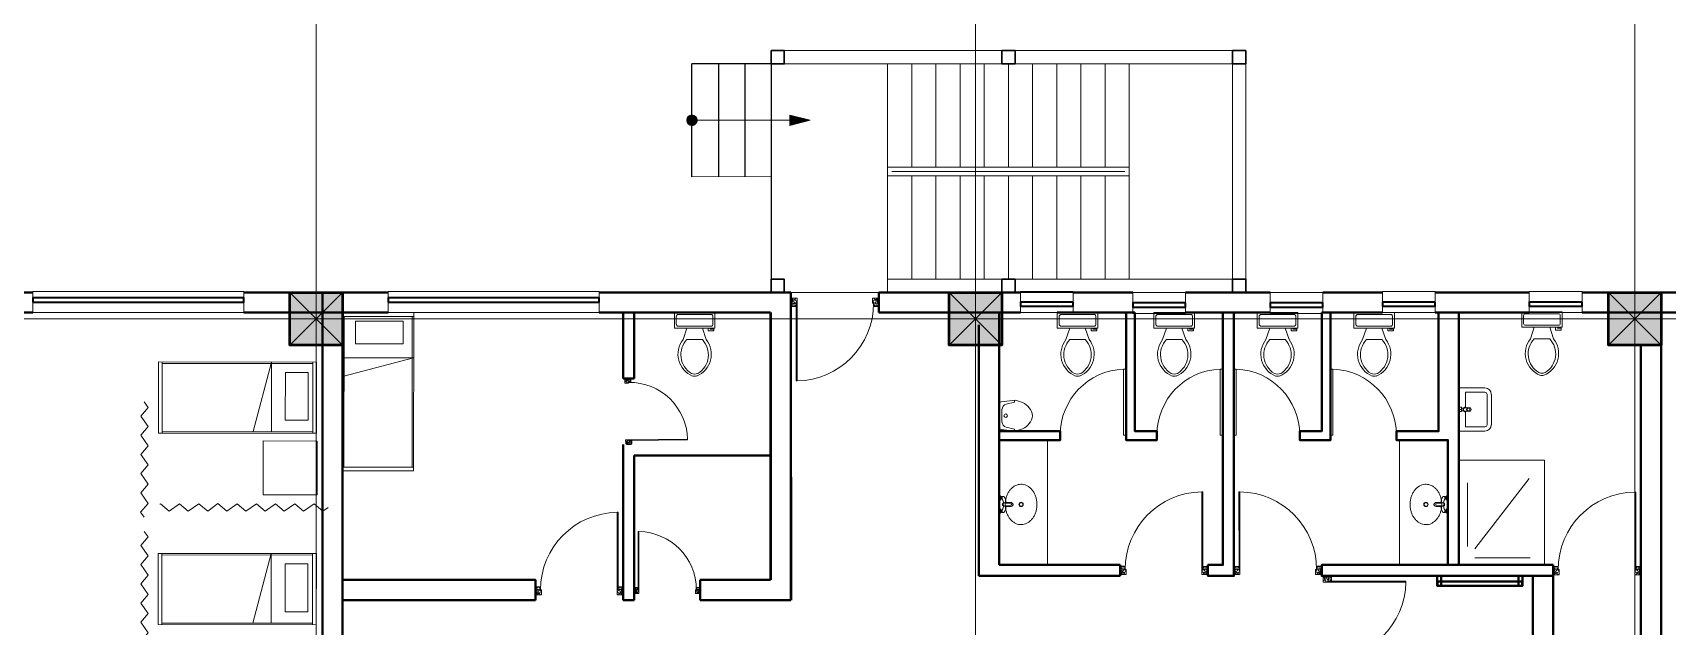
# Model space of a CAD drawing. Header units: millimetres. Extents: x 2402294 to 3337895, y 3394997 to 3969149.
# Drawn here: x 2511335 to 2529930, y 3761833 to 3768585 of the extents above; entities that cross this region are included whole.
import ezdxf

# ---------------------------------------------------------------- set-up
doc = ezdxf.new("R2010")
doc.units = ezdxf.units.MM
doc.header["$MEASUREMENT"] = 0
doc.linetypes.add('CENTER', pattern=[2, 1.25, -0.25, 0.25, -0.25])
doc.linetypes.add('DASHED', pattern=[0.75, 0.5, -0.25])
for name, color, linetype, lineweight in [('0newfurnture', 30, 'Continuous', 15), ('centreline', 52, 'CENTER', 5), ('Column-0.5', 14, 'Continuous', 50), ('Dimension- 0.15', 114, 'Continuous', 15), ('Dimension-137.5', 86, 'Continuous', 13), ('door', 41, 'Continuous', 5), ('Door Opening-0.09', 253, 'Continuous', 9), ('Frame-0.3', 24, 'Continuous', 30), ('Furniture Hospital-0.09', 44, 'Continuous', 9), ('Hatch', 9, 'Continuous', 9), ('hidden lines', 205, 'DASHED', 5), ('Metal  workt-0.2', 13, 'Continuous', 20), ('Sill Level', 140, 'Continuous', 20), ('stairs', 6, 'Continuous', 25), ('wall 0.4', 7, 'Continuous', 40), ('Wall-0.5', 7, 'Continuous', 50), ('WINDOW', 152, 'Continuous', 30), ('Windows Plan', 152, 'Continuous', 35)]:
    doc.layers.add(name, color=color, linetype=linetype, lineweight=lineweight)
doc.linetypes.add('ZIGZAG', pattern='A,0.0001,-0.2,[131,ltypeshp.shx,S=0.2,R=0,X=-0.2,Y=0],-0.4,[131,ltypeshp.shx,S=0.2,R=180,X=0.2,Y=0],-0.2', length=0.8001)

# ---------------------------------------------------------------- blocks, each defined once
blk = doc.blocks.new('2ft column')
at = {"layer": 'Hatch', "ltscale": 5}
h = blk.add_hatch(color=256, dxfattribs=at)
h.dxf.hatch_style = 1
h.paths.add_polyline_path([(2207385, 4176559), (2207985, 4176559), (2207985, 4175959), (2207385, 4175959)])
at = {"layer": 'Column-0.5', "ltscale": 5}
blk.add_lwpolyline([(2207385, 4176559), (2207985, 4176559), (2207985, 4175959), (2207385, 4175959)], close=True, dxfattribs=at)
at = {"layer": 'Defpoints', "ltscale": 5}
for points in [[(2207985, 4176559), (2207385, 4175959)], [(2207985, 4175959), (2207385, 4176559)]]:
    blk.add_lwpolyline(points, dxfattribs=at)
blk = doc.blocks.new('main grid')
at = {"layer": 'centreline', "ltscale": 5}
for p, q in [((2526411, 4018930), (2526411, 3987284)), ((2533911, 4018930), (2533911, 3991299)), ((2541411, 4018930), (2541411, 3976624)), ((2559988, 4011172), (2515645, 4011172))]:
    blk.add_line(p, q, dxfattribs=at)
at = {"layer": 'Hatch'}
for p in [(318726, -165087), (326226, -165087), (333726, -165087)]:
    blk.add_blockref('2ft column', p, dxfattribs=at)
blk = doc.blocks.new('sems')
at = {"layer": 'Dimension- 0.15', "ltscale": 5}
h = blk.add_hatch(dxfattribs=at)
h.set_pattern_fill('ANSI31', color=256, scale=25.555556)
h.set_pattern_definition([(45, (55035.0093, 4945698.8337), (-2.258813329, 2.258813329), [])])
h.paths.add_polyline_path([(2173550, 4150430), (2173550, 4150489), (2173491, 4150489, 0.414214)])
h.paths.add_polyline_path([(2173550, 4150430, 0.414214), (2173609, 4150489), (2173550, 4150489)])
h.paths.add_polyline_path([(2173550, 4150489), (2173609, 4150489, 0.414214), (2173550, 4150548)])
h.paths.add_polyline_path([(2173491, 4150489), (2173550, 4150489), (2173550, 4150548, 0.414214)])
for p, q in [((2174664, 4150546), (2174664, 4150431)), ((2174894, 4150489), (2174664, 4150546)), ((2174664, 4150431), (2174894, 4150489))]:
    blk.add_line(p, q, dxfattribs=at)
blk.add_lwpolyline([(2174664, 4150489), (2173550, 4150489)], dxfattribs=at)
blk.add_circle((2173550, 4150489), 59.1, dxfattribs=at)
blk.add_solid([(2174664, 4150546), (2174894, 4150489), (2174664, 4150431)], dxfattribs=at)
at = {"layer": 'Dimension-137.5', "ltscale": 5}
blk.add_line((2174664, 4150489), (2174894, 4150489), dxfattribs=at)
at = {"layer": 'Frame-0.3'}
for points in [[(2174450, 4151281), (2174450, 4151131), (2174600, 4151131), (2174600, 4151281)], [(2177075, 4151281), (2177075, 4151131), (2177225, 4151131), (2177225, 4151281)], [(2179700, 4151281), (2179700, 4151131), (2179850, 4151131), (2179850, 4151281)], [(2174450, 4148681), (2174450, 4148531), (2174600, 4148531), (2174600, 4148681)], [(2177075, 4148531), (2177075, 4148681), (2177225, 4148681), (2177225, 4148531)], [(2179700, 4148531), (2179700, 4148681), (2179850, 4148681), (2179850, 4148531)]]:
    blk.add_lwpolyline(points, close=True, dxfattribs=at)
at = {"layer": 'Metal  workt-0.2', "ltscale": 5}
for p, q in [((2174600, 4151281), (2179700, 4151281)), ((2175775, 4151131), (2175775, 4149956)), ((2176050, 4151131), (2176050, 4149956)), ((2176325, 4151131), (2176325, 4149956)), ((2176600, 4151131), (2176600, 4149956)), ((2176875, 4151131), (2176875, 4149956)), ((2177150, 4151131), (2177150, 4149956)), ((2177425, 4151131), (2177425, 4149956)), ((2177700, 4151131), (2177700, 4149956)), ((2177975, 4151131), (2177975, 4149956)), ((2178250, 4151131), (2178250, 4149956)), ((2178525, 4151131), (2178525, 4149956)), ((2179700, 4148681), (2179700, 4151131)), ((2175775, 4149856), (2175775, 4148681)), ((2176050, 4149856), (2176050, 4148681)), ((2176325, 4149856), (2176325, 4148681)), ((2176600, 4149856), (2176600, 4148681)), ((2176875, 4149856), (2176875, 4148681)), ((2177150, 4149856), (2177150, 4148681)), ((2177425, 4149856), (2177425, 4148681)), ((2177700, 4149856), (2177700, 4148681)), ((2177975, 4149856), (2177975, 4148681)), ((2178250, 4149856), (2178250, 4148681)), ((2178525, 4149856), (2178525, 4148681)), ((2175775, 4148531), (2174600, 4148531))]:
    blk.add_line(p, q, dxfattribs=at)
at = {"layer": 'Metal  workt-0.2'}
for points in [[(2177075, 4148531), (2179850, 4148531), (2179850, 4151131), (2174450, 4151131), (2174450, 4148531), (2174600, 4148531)], [(2179700, 4151131), (2174600, 4151131)], [(2174450, 4149851), (2173550, 4149847)], [(2179700, 4148681), (2175775, 4148681), (2175775, 4148531), (2176745, 4148531)]]:
    blk.add_lwpolyline(points, dxfattribs=at)
for points in [[(2175775, 4149956), (2175775, 4149856), (2178525, 4149856), (2178525, 4149956)], [(2175825, 4149906), (2175825, 4149906), (2178475, 4149906), (2178475, 4149906)]]:
    blk.add_lwpolyline(points, close=True, dxfattribs=at)
at = {"layer": 'stairs', "ltscale": 5}
for p, q in [((2174450, 4151281), (2174450, 4148531)), ((2173850, 4151131), (2173850, 4149848)), ((2174150, 4151131), (2174150, 4149849))]:
    blk.add_line(p, q, dxfattribs=at)
for points in [[(2173550, 4149847), (2173550, 4151131)], [(2174450, 4151131), (2173550, 4151131)]]:
    blk.add_lwpolyline(points, dxfattribs=at)
blk = doc.blocks.new('Toilet - top')
at = {"layer": 'Furniture Hospital-0.09'}
for p, q in [((-8, -8.5), (-8, -8)), ((-7, -8), (-7, -9.5)), ((-4, -8), (-6, -14)), ((4, -8), (6, -14)), ((9.5, -6), (9.5, -2)), ((-10, -8.5), (-8, -8.5)), ((-10, -9.5), (-10, -8.5)), ((-7, -9.5), (-10, -9.5)), ((4, -14), (-4, -14))]:
    blk.add_line(p, q, dxfattribs=at)
blk.add_lwpolyline([(10.5, -8), (10.5, 0), (-10.5, 0), (-10.5, -8)], close=True, dxfattribs=at)
for points in [[(-9.5, -2), (-9.5, -6)], [(8.5, -1), (-8.5, -1)], [(-8.5, -7), (8.5, -7)]]:
    blk.add_lwpolyline(points, dxfattribs=at)
for centre, radius, start, end in [((-8.62, -1.88), 0.884, 81.8699, 188.1301), ((-8.62, -6.12), 0.884, 171.8699, 278.1301), ((8.62, -1.88), 0.884, 351.8699, 98.1301), ((8.62, -6.12), 0.884, 261.8699, 8.1301), ((3.52, -21.58), 12.17, 141.46911, 247.97143), ((4.2, -21.82), 11.33, 136.36773, 238.94682), ((-3.52, -21.58), 12.17, 292.02843, 38.53071), ((-4.2, -21.82), 11.33, 301.05301, 43.63209), ((0, -27.88), 4, 245.73182, 294.26817), ((0, -29), 4, 254.86053, 285.13947)]:
    blk.add_arc(centre, radius, start, end, dxfattribs=at)
blk = doc.blocks.new('26 door')
at = {"layer": 'door'}
blk.add_line((42654.7, -717.83), (42654.7, -716.68), dxfattribs=at)
at = {"layer": 'door', "ltscale": 5}
blk.add_lwpolyline([(42654.7, -716.68), (42684.73, -716.68), (42684.73, -717.83), (42654.7, -717.83)], dxfattribs=at)
at = {"layer": 'Door Opening-0.09'}
blk.add_arc((42654.79, -717.79), 29.96, 2.13581, 90.17937, dxfattribs=at)
blk = doc.blocks.new('TIA UR Plan-flat-1')
at = {"layer": 'Furniture Hospital-0.09'}
for points in [[(-186, 175), (-265, 150, 0.270578), (-380, 0, 0.556713)], [(-186, -175), (-265, -150, -0.270578), (-380, 0, -0.556713)], [(0, 0), (0, 132, 0.414214), (-25, 157), (-186, 175)], [(0, 0), (0, -132, -0.414214), (-25, -157), (-186, -175)], [(-174, 175), (-174, 154), (-81, 130, -0.321575), (-32, 71), (-32, 0)], [(-174, -175), (-174, -154), (-81, -130, 0.321575), (-32, -71), (-32, 0)]]:
    blk.add_lwpolyline(points, format="xyb", dxfattribs=at)
blk.add_circle((-75, 0), 20, dxfattribs=at)
blk = doc.blocks.new('SHOWERPLAN')
for p, q in [((20, 60), (25, 60)), ((30, 83), (35, 83)), ((30, 67), (35, 67)), ((35, 90), (53, 90)), ((80, 22), (135, 22)), ((20, -60), (25, -60)), ((30, -67), (35, -67)), ((30, -83), (35, -83)), ((35, -90), (53, -90)), ((80, -22), (135, -22))]:
    blk.add_line(p, q)
for points in [[(0, 105, -0.222859), (20, 90), (20, 60, -0.222859), (0, 45)], [(139, -4), (139, 3, 0.373826), (136, 7), (73, 15, 1.867218), (73, -16), (136, -7, 0.373826)], [(0, -105, 0.222859), (20, -90), (20, -60, 0.222859), (0, -45)]]:
    blk.add_lwpolyline(points, format="xyb", close=True)
for points in [[(20, 90), (25, 90), (25, 60), (20, 60)], [(25, 85), (30, 85), (30, 65), (25, 65)], [(30, 90), (35, 90), (35, 60), (30, 60)], [(20, -90), (25, -90), (25, -60), (20, -60)], [(25, -85), (30, -85), (30, -65), (25, -65)], [(30, -90), (35, -90), (35, -60), (30, -60)]]:
    blk.add_lwpolyline(points, close=True)
blk.add_lwpolyline([(51, 18, 0.461601), (47, -15)], format="xyb")
for centre, radius, start, end in [((-15, 21), 63.3, 355.2879, 37.6983), ((45, 0), 10.4, 100.0344, 259.4939), ((60, 2), 18.8, 46.4506, 153.7796), ((-43, 13), 124, 4.2141, 38.3676), ((136, 0), 22.4, 265.9494, 94.0506), ((133, 0), 22.5, 0.4708, 87.1339), ((133, 0), 22.5, 272.8655, 359.6459), ((-15, -21), 63.3, 322.3017, 4.7121), ((60, -2), 18.8, 206.2204, 313.5494), ((-43, -13), 124, 321.6324, 355.7859)]:
    blk.add_arc(centre, radius, start, end)
blk = doc.blocks.new('basi')
at = {"layer": 'Furniture Hospital-0.09'}
for radius in [25, 20]:
    blk.add_circle((0, 0), radius, dxfattribs=at)
blk.add_open_spline([(0, 230), (7, 230), (13, 230), (30, 227), (41, 224), (61, 217), (71, 212), (90, 200), (99, 192), (116, 176), (124, 167), (139, 146), (146, 136), (157, 112), (162, 100), (171, 74), (174, 61), (178, 34), (180, 20), (180, -7), (180, -21), (176, -49), (174, -62), (167, -88), (162, -101), (151, -125), (145, -136), (131, -158), (124, -167), (107, -185), (99, -193), (80, -206), (70, -212), (50, -221), (40, -225), (19, -229), (8, -230), (-13, -230), (-23, -228), (-44, -223), (-54, -220), (-74, -210), (-84, -204), (-102, -190), (-111, -182), (-127, -163), (-134, -153), (-148, -132), (-154, -120), (-164, -96), (-168, -83), (-175, -57), (-177, -43), (-180, -16), (-180, -2), (-179, 26), (-178, 40), (-173, 67), (-169, 80), (-160, 105), (-155, 117), (-143, 140), (-136, 151), (-121, 171), (-113, 179), (-96, 195), (-86, 202), (-67, 214), (-57, 219), (-36, 226), (-26, 228), (-10, 230), (-5, 230), (0, 230)], degree=3, knots=[0, 0, 0, 0, 0.111441, 0.111441, 0.290409, 0.290409, 0.469378, 0.469378, 0.648346, 0.648346, 0.827315, 0.827315, 1.006283, 1.006283, 1.185252, 1.185252, 1.36422, 1.36422, 1.543189, 1.543189, 1.722157, 1.722157, 1.901126, 1.901126, 2.080094, 2.080094, 2.259063, 2.259063, 2.438031, 2.438031, 2.617, 2.617, 2.795968, 2.795968, 2.974937, 2.974937, 3.153905, 3.153905, 3.332874, 3.332874, 3.511842, 3.511842, 3.690811, 3.690811, 3.869779, 3.869779, 4.048748, 4.048748, 4.227716, 4.227716, 4.406684, 4.406684, 4.585653, 4.585653, 4.764621, 4.764621, 4.94359, 4.94359, 5.122558, 5.122558, 5.301527, 5.301527, 5.480495, 5.480495, 5.659464, 5.659464, 5.838432, 5.838432, 6.017401, 6.017401, 6.196369, 6.196369, 6.283185, 6.283185, 6.283185, 6.283185], dxfattribs=at)
at = {"layer": 'Furniture Hospital-0.09', "xscale": 0.9999980001467896, "yscale": 0.9999980001467896, "zscale": 25.4, "rotation": 0.008803277706400013}
blk.add_blockref('SHOWERPLAN', (-250, 0), dxfattribs=at)
blk = doc.blocks.new('d1')
at = {"layer": 'door'}
for p, q in [((2442.75, 10745.72), (2408.32, 10745.72)), ((2442.75, 10746.15), (2408.33, 10746.15)), ((2408.33, 10746.15), (2408.33, 10745.72))]:
    blk.add_line(p, q, dxfattribs=at)
at = {"layer": 'door', "ltscale": 80}
for points in [[(2445, 10779.7), (2445, 10781.99), (2444.56, 10781.99), (2444.56, 10782.43), (2441.8, 10782.43), (2441.8, 10781.99), (2441.36, 10781.99), (2441.36, 10780.14), (2442.75, 10780.14), (2442.75, 10779.7)], [(2445, 10746.15), (2445, 10743.87), (2444.56, 10743.87), (2444.56, 10743.43), (2441.8, 10743.43), (2441.8, 10743.87), (2441.36, 10743.87), (2441.36, 10745.72), (2442.75, 10745.72), (2442.75, 10746.15)]]:
    blk.add_lwpolyline(points, close=True, dxfattribs=at)
at = {"layer": 'Door Opening-0.09', "ltscale": 80}
blk.add_arc((2442.75, 10745.72), 34.42, 90, 179.27403, dxfattribs=at)
at = {"layer": 'hidden lines'}
for centre, radius, start, end in [((2441.64, 10791.37), 9.82, 268.39858, 287.31577), ((2441.38, 10784.76), 4.22, 269.78991, 318.96751), ((2444.33, 10781.34), 2.81, 166.46517, 205.18019), ((2445.01, 10781.68), 2.48, 162.46714, 233.24176), ((2441.57, 10782.05), 3, 308.46813, 358.9527), ((2445.46, 10782.07), 1.81, 168.64751, 255.23191), ((2441.64, 10734.49), 9.82, 72.68423, 91.60142), ((2441.38, 10741.1), 4.22, 41.03249, 90.21009), ((2444.33, 10744.52), 2.81, 154.81981, 193.53483), ((2445.01, 10744.18), 2.48, 126.75824, 197.53286), ((2441.57, 10743.81), 3, 1.0473, 51.53187), ((2445.46, 10743.79), 1.81, 104.76809, 191.35249)]:
    blk.add_arc(centre, radius, start, end, dxfattribs=at)
blk = doc.blocks.new('BED')
at = {"layer": 'Furniture Hospital-0.09'}
for p, q in [((-2.12, 0.475), (-2.12, -0.475)), ((-2.12, -0.475), (-2.12, 0.475)), ((-0.008, 0.475), (-2.12, 0.475)), ((-2.07, 0.475), (-2.07, -0.475)), ((-0.058, 0.455), (-2.07, 0.455)), ((-0.855, -0.455), (-0.61, 0.475)), ((-0.61, 0.475), (-0.61, -0.455)), ((-0.058, -0.475), (-0.058, 0.475)), ((-0.008, -0.475), (-0.008, 0.475)), ((-0.425, 0.336), (-0.426, -0.303)), ((-0.425, 0.336), (-0.121, 0.336)), ((-0.121, -0.303), (-0.121, 0.336)), ((-0.426, -0.303), (-0.121, -0.303)), ((-2.12, -0.475), (-0.008, -0.475)), ((-2.07, -0.455), (-0.058, -0.455))]:
    blk.add_line(p, q, dxfattribs=at)
blk = doc.blocks.new('TAP')
at = {"layer": 'Furniture Hospital-0.09', "linetype": 'Continuous'}
for p, q in [((0, 38), (0, -38)), ((5, 38), (0, 38)), ((5, 38), (5, -38)), ((30, 25), (5, 25)), ((30, 0), (5, 0)), ((30, 25), (30, -25)), ((56, 16), (30, 16)), ((51, 7), (48, 8)), ((59, 19), (57, 22)), ((73, 24), (73, 27)), ((88, 20), (89, 22)), ((97, 15), (125, 12)), ((97, 8), (100, 9)), ((5, -38), (0, -38)), ((30, -25), (5, -25)), ((56, -16), (30, -16)), ((51, -8), (48, -9)), ((60, -20), (58, -22)), ((74, -24), (74, -27)), ((88, -19), (90, -22)), ((97, -7), (100, -8)), ((97, -15), (125, -12))]:
    blk.add_line(p, q, dxfattribs=at)
for radius in [21.2, 19.7]:
    blk.add_circle((74, 0), radius, dxfattribs=at)
for centre, radius, start, end in [((74, 0), 27.2, 163.0512, 199.0512), ((74, 0), 24.2, 127.0512, 163.0512), ((74, 0), 27.2, 91.0512, 127.0512), ((74, 0), 24.2, 55.0512, 91.0512), ((74, 0), 27.2, 19.0512, 55.0512), ((74, 0), 24.2, 343.0512, 19.0512), ((95, 0), 32.6, 337.45, 22.55), ((74, 0), 24.2, 199.0512, 235.0512), ((74, 0), 27.2, 235.0512, 271.0512), ((74, 0), 24.2, 271.0512, 307.0512), ((74, 0), 27.2, 307.0512, 343.0512)]:
    blk.add_arc(centre, radius, start, end, dxfattribs=at)
blk = doc.blocks.new('bazin')
at = {"layer": '0newfurnture', "ltscale": 5}
for p, q in [((2434577, 4011590), (2435069, 4011590)), ((2434577, 4011295), (2434577, 4011590)), ((2434626, 4011295), (2434626, 4011516)), ((2434626, 4011516), (2434799, 4011516)), ((2434847, 4011516), (2435020, 4011516)), ((2435020, 4011516), (2435020, 4011295)), ((2435069, 4011590), (2435069, 4011295)), ((2434996, 4011270), (2434651, 4011270)), ((2434996, 4011221), (2434651, 4011221))]:
    blk.add_line(p, q, dxfattribs=at)
blk.add_circle((2434823, 4011477), 25.6, dxfattribs=at)
for centre, radius, start, end in [((2434651, 4011295), 73.8, 180, 270), ((2434651, 4011295), 24.6, 180, 270), ((2434996, 4011295), 73.8, 270, 0), ((2434996, 4011295), 24.6, 270, 0)]:
    blk.add_arc(centre, radius, start, end, dxfattribs=at)
at = {"layer": '0newfurnture', "ltscale": 5, "xscale": 0.9842520018725999, "yscale": 0.9842520018725999, "zscale": 0.9842520018725999, "rotation": 270}
blk.add_blockref('TAP', (2434823, 4011590), dxfattribs=at)
blk = doc.blocks.new('w1')
at = {"layer": 'Sill Level'}
blk.add_lwpolyline([(2460641, 3827503), (2460641, 3825103), (2460401, 3825103), (2460401, 3827503)], close=True, dxfattribs=at)
at = {"layer": 'Windows Plan'}
blk.add_lwpolyline([(2460521, 3825103), (2460521, 3827503), (2460473, 3827503), (2460473, 3825103)], close=True, dxfattribs=at)
blk = doc.blocks.new('v2')
at = {"layer": 'Sill Level'}
blk.add_lwpolyline([(2448277, 3818910), (2448877, 3818910), (2448877, 3818670), (2448277, 3818670)], close=True, dxfattribs=at)
at = {"layer": 'Windows Plan'}
blk.add_lwpolyline([(2448877, 3818790), (2448277, 3818790), (2448277, 3818743), (2448877, 3818743)], close=True, dxfattribs=at)

msp = doc.modelspace()

# ---------------------------------------------------------------- linework, layer by layer
at = {"layer": 'Furniture Hospital-0.09'}
for p, q in [((2527657.1, 3763464.1), (2527657.1, 3762739.9)), ((2527741, 3762713.2), (2528359, 3763513.7)), ((2527741, 3762610.3), (2528370.5, 3762610.3))]:
    msp.add_line(p, q, dxfattribs=at)
for points in [[(2513956.3, 3763328.3), (2513957.1, 3763941.6), (2514570.4, 3763940.8), (2514569.7, 3763327.5)], [(2527558.8, 3762531.2), (2528532, 3762531.2), (2528532, 3763724.3), (2527558.8, 3763724.3)]]:
    msp.add_lwpolyline(points, close=True, dxfattribs=at)
for points in [[(2522328.8, 3762531.2), (2522328.8, 3763951.2), (2522878.8, 3763951.2), (2522878.8, 3762531.2), (2522328.8, 3762531.2)], [(2527433.8, 3762531.2), (2527433.8, 3763951.2), (2526883.8, 3763951.2), (2526883.8, 3762531.2), (2527433.8, 3762531.2)]]:
    msp.add_lwpolyline(points, dxfattribs=at)
at = {"layer": 'wall 0.4', "ltscale": 5}
for p, q in [((2510284.8, 3765631.2), (2511334.8, 3765631.2)), ((2513734.8, 3765631.2), (2515378.5, 3765631.2)), ((2517778.5, 3765631.2), (2519959.8, 3765631.2)), ((2519959.8, 3765627.3), (2519959.8, 3765631.2)), ((2519959.8, 3762811.2), (2519959.8, 3765627.3)), ((2520959.8, 3765631.2), (2522571.5, 3765631.2)), ((2520959.8, 3765401.2), (2520959.8, 3765631.2)), ((2523171.5, 3765631.2), (2523849.9, 3765631.2)), ((2524449.9, 3765631.2), (2525411.6, 3765631.2)), ((2526011.6, 3765631.2), (2526690, 3765631.2)), ((2527290, 3765631.2), (2528359.5, 3765631.2)), ((2528959.5, 3765631.2), (2531724.9, 3765631.2)), ((2510284.8, 3765401.2), (2511334.8, 3765401.2)), ((2513734.8, 3765401.2), (2515378.5, 3765401.2)), ((2517778.5, 3765401.2), (2519729.8, 3765401.2)), ((2518053.1, 3765401.2), (2518053.1, 3764651.2)), ((2518178.1, 3765401.2), (2518178.1, 3764651.2)), ((2520959.8, 3765401.2), (2522571.5, 3765401.2)), ((2522328.8, 3765401.2), (2522328.8, 3763776.2)), ((2522328.8, 3762531.2), (2522328.8, 3765401.2)), ((2522990.3, 3765401.2), (2523873.8, 3765401.2)), ((2524449.9, 3765401.2), (2525411.6, 3765401.2)), ((2525998.8, 3765401.2), (2526690, 3765401.2)), ((2527290, 3765401.2), (2528359.5, 3765401.2)), ((2527558.8, 3763498.2), (2527558.8, 3765401.2)), ((2528959.5, 3765401.2), (2531724.9, 3765401.2)), ((2522098.8, 3762406.2), (2522098.8, 3765261.2)), ((2529629.8, 3765031.2), (2529629.8, 3758131.2)), ((2529859.8, 3765031.2), (2529859.8, 3758131.2)), ((2518178.1, 3764651.2), (2518053.1, 3764651.2)), ((2519729.8, 3763776.2), (2518178.1, 3763776.2)), ((2518178.1, 3763776.2), (2518178.1, 3762131.2)), ((2522328.8, 3763546.2), (2522328.8, 3763546.2)), ((2523703.8, 3762531.2), (2522328.8, 3762531.2)), ((2523703.8, 3762406.2), (2523703.8, 3762531.2)), ((2527328.8, 3762531.2), (2527558.8, 3762531.2)), ((2527328.8, 3762531.2), (2527328.8, 3762531.2)), ((2527558.8, 3762531.2), (2528629.8, 3762531.2)), ((2528629.8, 3762531.2), (2528629.8, 3762406.2)), ((2518928.1, 3762361.2), (2519729.8, 3762361.2)), ((2518928.1, 3762361.2), (2518928.1, 3762131.2)), ((2522098.8, 3762406.2), (2523703.8, 3762406.2)), ((2527328.8, 3762406.2), (2527558.8, 3762406.2)), ((2527328.8, 3762406.2), (2527433.8, 3762406.2)), ((2527558.8, 3762406.2), (2528629.8, 3762406.2)), ((2528399.9, 3760676.2), (2528399.8, 3762406.2)), ((2528629.9, 3760676.2), (2528629.8, 3762406.2)), ((2517053.1, 3762131.2), (2514859.8, 3762131.2)), ((2518178.1, 3762131.2), (2518053.1, 3762131.2)), ((2519959.8, 3762131.2), (2518928.1, 3762131.2))]:
    msp.add_line(p, q, dxfattribs=at)
for points in [[(2514859.8, 3765331.2), (2514859.8, 3756906.7), (2514629.8, 3756906.7), (2514629.8, 3765631.2)], [(2523873.8, 3765401.2), (2523873.8, 3764051.2), (2524123.8, 3764051.2), (2524123.8, 3763951.2), (2523773.8, 3763951.2), (2523773.8, 3765401.2)], [(2524873.8, 3765401.2), (2524873.8, 3762531.2), (2524703.8, 3762531.2)], [(2524998.8, 3765401.2), (2524998.8, 3762406.2), (2524703.8, 3762406.2), (2524703.8, 3762531.2)], [(2525998.8, 3765401.2), (2525998.8, 3764051.2), (2525748.8, 3764051.2), (2525748.8, 3763951.2), (2526098.8, 3763951.2), (2526098.8, 3765401.2)], [(2527558.8, 3762406.2), (2527558.8, 3762406.2), (2525998.8, 3762406.2), (2525998.8, 3762531.2), (2527433.8, 3762531.2), (2527433.8, 3763951.2), (2526848.8, 3763951.2), (2526848.8, 3764051.2), (2527328.8, 3764051.2), (2527328.8, 3765401.2)], [(2522328.8, 3764051.2), (2523023.8, 3764051.2), (2523023.8, 3763951.2), (2522328.8, 3763951.2)], [(2518053.1, 3762131.2), (2518053.1, 3763901.2)], [(2527558.8, 3763529.2), (2527558.8, 3762531.2)], [(2517053.1, 3762130.9), (2517053.1, 3762361.2), (2514859.8, 3762361.2)]]:
    msp.add_lwpolyline(points, dxfattribs=at)
for points in [[(2527356.7, 3762291.9), (2527312.6, 3762291.9), (2527312.6, 3762406.2), (2527356.7, 3762406.2)], [(2527315.8, 3762341), (2528278.7, 3762341), (2528278.7, 3762291.9), (2527315.8, 3762291.9)], [(2528237.9, 3762291.9), (2528281.9, 3762291.9), (2528281.9, 3762406.2), (2528237.9, 3762406.2)]]:
    msp.add_lwpolyline(points, close=True, dxfattribs=at)
at = {"layer": 'Wall-0.5', "ltscale": 5}
for p, q in [((2519729.8, 3765401.2), (2519729.8, 3762361.2)), ((2519959.8, 3763531.2), (2519959.8, 3762131.2))]:
    msp.add_line(p, q, dxfattribs=at)
at = {"layer": 'WINDOW', "linetype": 'ZIGZAG', "lineweight": 20, "ltscale": 0.5}
for points in [[(2512604, 3763075), (2512561.6, 3763130.9), (2512646.6, 3763231.9), (2512563.6, 3763351.7), (2512646.6, 3763450.3), (2512563.6, 3763570.1), (2512646.6, 3763668.7), (2512563.6, 3763788.5), (2512646.6, 3763887.1), (2512563.6, 3764006.9), (2512646.6, 3764105.4), (2512563.6, 3764225.2), (2512646.6, 3764323.8), (2512604, 3764385.3)], [(2512779.7, 3763220.7), (2512788.2, 3763226.5), (2512886.7, 3763143.6), (2513006.6, 3763226.5), (2513105.1, 3763143.6), (2513224.9, 3763226.5), (2513326.1, 3763141.4), (2513440.9, 3763228.6), (2513541.9, 3763143.6), (2513661.7, 3763226.5), (2513760.3, 3763143.6), (2513880.1, 3763226.5), (2513978.7, 3763143.6), (2514098.5, 3763226.5), (2514197.1, 3763143.6), (2514316.9, 3763226.5), (2514415.4, 3763143.6), (2514535.2, 3763226.5), (2514633.8, 3763143.6), (2514695.3, 3763186.2)], [(2512604, 3761602.5), (2512561.6, 3761658.4), (2512646.6, 3761759.4), (2512563.6, 3761879.2), (2512646.6, 3761977.8), (2512563.6, 3762097.6), (2512646.6, 3762196.2), (2512563.6, 3762316), (2512646.6, 3762414.6), (2512563.6, 3762534.4), (2512646.6, 3762632.9), (2512563.6, 3762752.7), (2512646.6, 3762851.3), (2512604, 3762912.8)]]:
    msp.add_lwpolyline(points, dxfattribs=at)

# ---------------------------------------------------------------- block references
at = {"layer": '0newfurnture', "xscale": -1, "rotation": 90}
msp.add_blockref('bazin', (6539149.1, 6199122.7), dxfattribs=at)
at = {"layer": 'door', "yscale": 25, "zscale": 25}
for p, xscale, rotation in [((2505828, 2697640.6), 25, 90), ((2506928, 2697640.6), 25, 90), ((2542943.2, 2697640.6), -25, 270), ((2544043.2, 2697640.6), -25, 270)]:
    msp.add_blockref('26 door', p, dxfattribs=dict(at, xscale=xscale, rotation=rotation))
at = {"layer": 'Door Opening-0.09'}
for p, xscale, yscale, zscale, rotation in [((2244523.7, 3702712.7), -25.64102998076803, 25.64102998076803, 25.64102998076803, 270.0333351142592), ((2567972.5, 3557971.1), -19.2307692307673, 19.23076923076723, 19.23076923076723, 0.7978814814005375), ((2800212.8, 3824953.5), -25.64102998076803, 25.64102998076803, 25.64102998076803, 89.96666488534903), ((2249489.8, 3824953.5), 25.64102998076803, 25.64102998076803, 25.64102998076803, 270.0333351146509), ((2805138.8, 3824951.8), -25.64102998076803, 25.64102998076803, 25.64102998076803, 89.96666488534903), ((2793562.1, 3824721.5), -25.64102998076803, 25.64102998076803, 25.64102998076803, 89.96666488534903), ((2311573.7, 3809224.8), 19.23076923076723, 19.23076923076723, 19.23076923076723, 270)]:
    msp.add_blockref('d1', p, dxfattribs=dict(at, xscale=xscale, yscale=yscale, zscale=zscale, rotation=rotation))
at = {"layer": 'Furniture Hospital-0.09'}
for name, p, xscale, yscale, zscale, rotation in [('BED', (2515264.4, 3765407.9), -851.8518518849082, 851.8518518849081, 851.8518518849082, 269.9280295148752), ('Toilet - top', (2518865, 3765401.2), -21.93575057202431, 21.93575057202424, 21.93575057202424, 359.9999975267988), ('BED', (2514571, 3764434.1), 851.8518518849082, 851.8518518849082, 851.8518518849082, 359.9280295146831), ('BED', (2514568.3, 3762256.1), 851.8518518849082, 851.8518518849082, 851.8518518849082, 359.9280295146831)]:
    msp.add_blockref(name, p, dxfattribs=dict(at, xscale=xscale, yscale=yscale, zscale=zscale, rotation=rotation))
at = {"layer": 'Furniture Hospital-0.09', "xscale": -21.93575057202424, "yscale": 21.93575057202424, "zscale": 21.93575057202424}
for p in [(2523220.7, 3765401.2), (2524320.7, 3765401.2), (2525495.5, 3765401.2), (2526595.5, 3765401.2), (2528503.8, 3765410.3)]:
    msp.add_blockref('Toilet - top', p, dxfattribs=at)
at = {"layer": 'Furniture Hospital-0.09', "rotation": 179.9999993660119}
msp.add_blockref('TIA UR Plan-flat-1', (2522328.8, 3764229), dxfattribs=at)
at = {"layer": 'Furniture Hospital-0.09', "extrusion": (-4.91554e-49, 5.67747e-55, -1), "zscale": -1, "rotation": 179.9912628993978}
msp.add_blockref('basi', (-2522578.8, 3763219.3), dxfattribs=at)
at = {"layer": 'Furniture Hospital-0.09', "extrusion": (4.91554e-49, 5.67747e-55, -1), "xscale": -1, "zscale": -1, "rotation": 180.0087371006022}
msp.add_blockref('basi', (-2527183.8, 3763219.3), dxfattribs=at)
at = {"layer": 'wall 0.4'}
for name, p in [('main grid', (-11851, -245840.7)), ('sems', (345284.6, -382899.8)), ('v2', (74294.9, -53269.2)), ('v2', (75573.3, -53279.2)), ('v2', (77135, -53279.2)), ('v2', (78413.4, -53269.2)), ('v2', (80082.9, -53269.2))]:
    msp.add_blockref(name, p, dxfattribs=at)
at = {"layer": 'wall 0.4', "rotation": 270}
for p in [(-1313768.1, 6226042.3), (-1309724.4, 6226042.3)]:
    msp.add_blockref('w1', p, dxfattribs=at)
at = {"layer": 'wall 0.4', "ltscale": 5, "xscale": 25.64102998076803, "yscale": 25.64102998076803, "zscale": 25.64102998076803, "rotation": 180.033335114651}
msp.add_blockref('d1', (2588547.4, 4037915.2), dxfattribs=at)

doc.saveas('drawing.dxf')
